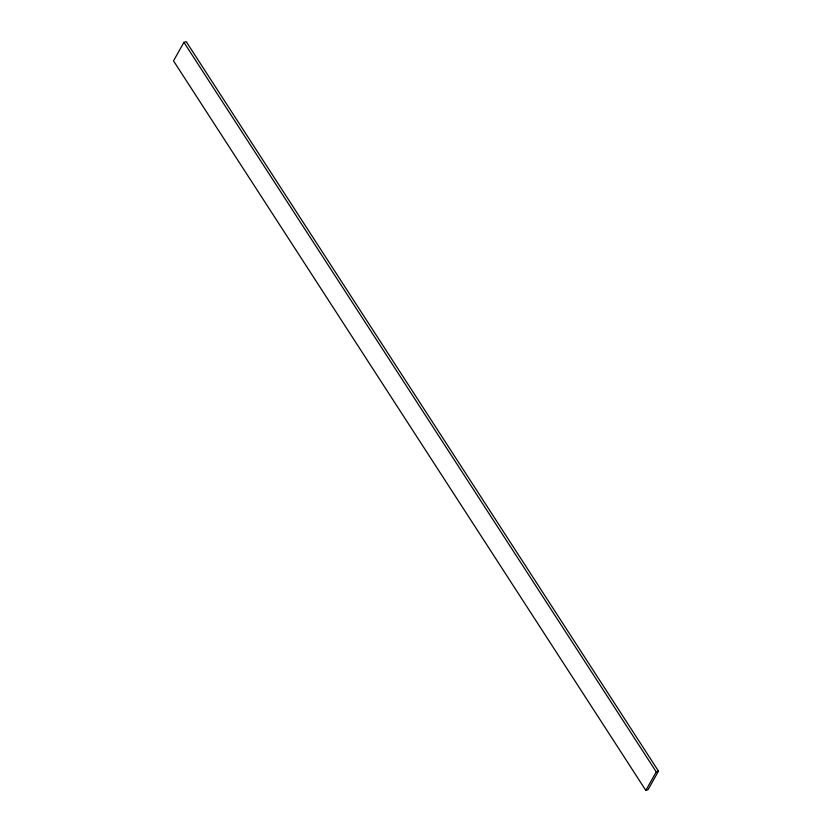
<?xml version="1.0" encoding="UTF-8"?>
<svg xmlns="http://www.w3.org/2000/svg" width="832" height="832" viewBox="0 0 832 832"><rect width="100%" height="100%" fill="white"/><g stroke="black" fill="none" stroke-linecap="round" stroke-linejoin="round"><path stroke-width="1.25" d="M183.934 42.349L173.503 60.861L645.819 790.4L648.066 789.651L658.497 771.139L186.181 41.6L183.934 42.349L656.25 771.888L645.819 790.4M656.25 771.888L658.497 771.139"/></g></svg>
